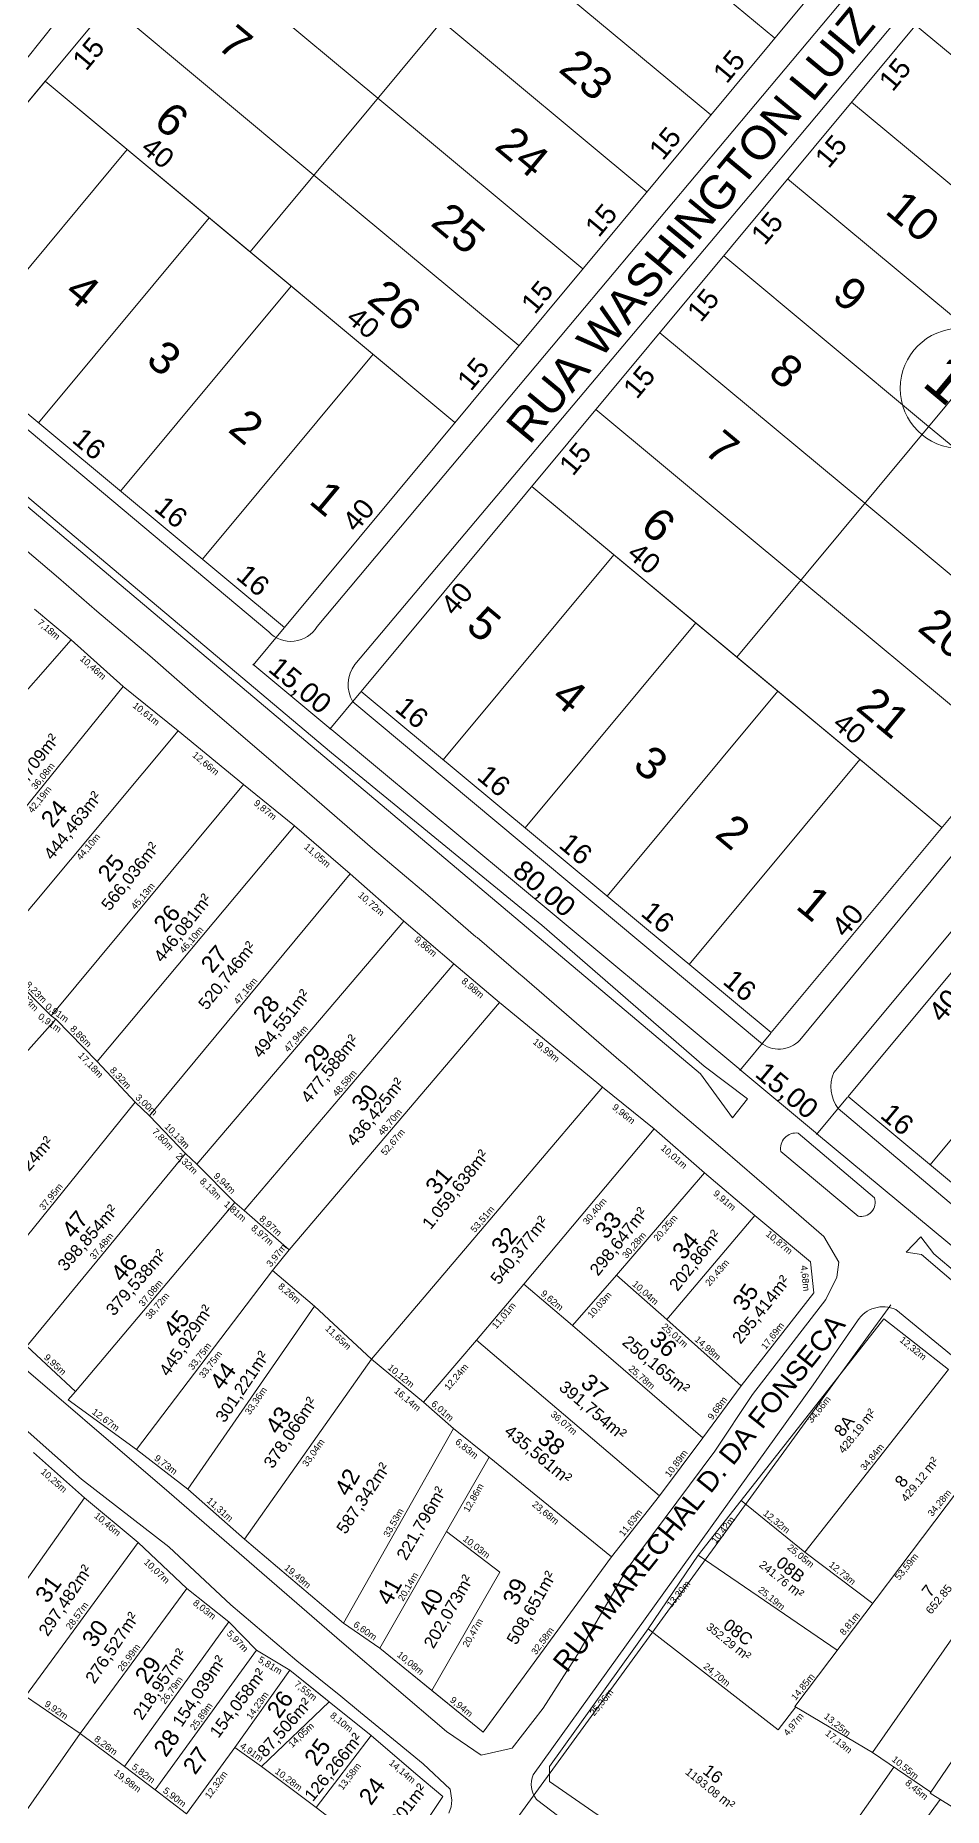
# Model space of a CAD drawing. Header units: metres. Extents: x 3808 to 8215, y 2374 to 6187.
# Drawn here: x 5622.3 to 5758.6, y 4644.1 to 4909.9 of the extents above; entities that cross this region are included whole.
import ezdxf
from ezdxf.enums import TextEntityAlignment as Align

# ---------------------------------------------------------------- set-up
doc = ezdxf.new("R2010")
doc.units = ezdxf.units.M
doc.linetypes.add('CENTER', pattern=[2, 1.25, -0.25, 0.25, -0.25])
doc.linetypes.add('CONTINUO', pattern=[0])
for name, color, linetype in [('0 - Cotas', 7, 'Continuous'), ('0 - Linhas Quadras', 7, 'Continuous'), ('0 - MEIO FIO 2', 251, 'Continuous'), ('0 - Nome Ruas', 7, 'CENTER'), ('0 - Numero de Lotes', 6, 'Continuous'), ('0 - Área Dos Lotes', 1, 'Continuous'), ('Areas Lotes', 1, 'Continuous'), ('COTAS', 7, 'Continuous'), ('LOTES_LINHAS', 7, 'Continuous'), ('LOTES_Q-53', 7, 'Continuous'), ('LOTES_Q-54', 7, 'Continuous'), ('PERIMETRO', 7, 'CONTINUO'), ('POLIGONAL IEIPA', 7, 'CONTINUO'), ('Poligono_LOTES_Q_28Anno2', 6, 'Continuous'), ('quadras', 7, 'Continuous'), ('vista', 7, 'Continuous')]:
    doc.layers.add(name, color=color, linetype=linetype)
doc.layers.add('Poligono_LOTES_Q_54Anno', color=7, linetype='Continuous', true_color=0x4e2aa6)
doc.styles.add('Arial', font='arial.ttf')
doc.styles.add('pedro', font='arial.ttf', dxfattribs={"height": 3})

msp = doc.modelspace()

# ---------------------------------------------------------------- linework, layer by layer
at = {"color": 0, "linetype": 'ByBlock', "lineweight": 5}
for p, q in [((5655.126, 4815.479), (5654.986, 4815.466)), ((5666.516, 4805.872), (5666.657, 4805.884)), ((5666.657, 4805.884), (5666.516, 4805.872)), ((5728.012, 4754.703), (5728.153, 4754.716)), ((5728.153, 4754.716), (5728.012, 4754.703)), ((5739.543, 4745.109), (5739.684, 4745.122)), ((5739.684, 4745.122), (5739.543, 4745.109))]:
    msp.add_line(p, q, dxfattribs=at)
at = {"layer": '0 - Linhas Quadras', "linetype": 'Continuous', "lineweight": 5}
for p, q in [((5749.613, 4717.374, 0), (5728.214, 4690.108, 0)), ((5759.305, 4709.767, 0), (5749.613, 4717.374, 0)), ((5759.305, 4709.767, 0), (5737.793, 4682.357, 0)), ((5768.628, 4702.058, 0), (5736.301, 4659.246, 0)), ((5747.929, 4652.308, 0), (5777.477, 4694.741, 0)), ((5728.214, 4690.108, 0), (5721.781, 4681.913, 0)), ((5728.214, 4690.108, 0), (5737.793, 4682.357, 0)), ((5785.328, 4688.603, 0), (5756.581, 4646.207, 0)), ((5721.781, 4681.913, 0), (5714.25, 4670.895, 0)), ((5721.781, 4681.913, 0), (5742.647, 4667.65, 0)), ((5737.793, 4682.357, 0), (5747.957, 4674.683, 0)), ((5699.463, 4650.235, 0), (5714.25, 4670.895, 0)), ((5714.25, 4670.895, 0), (5733.76, 4655.731, 0)), ((5733.76, 4655.731, 0), (5736.431, 4659.168, 0)), ((5736.301, 4659.246, 0), (5747.929, 4652.308, 0)), ((5747.929, 4652.308, 0), (5756.69, 4646.368, 0)), ((5699.465, 4647.991, 0), (5699.463, 4650.235, 0)), ((5751.149, 4650.125, 0), (5733.243, 4624.626, 0)), ((5733.243, 4624.626, 0), (5699.465, 4647.991, 0)), ((5756.581, 4646.207, 0), (5765.365, 4640.758, 0)), ((5758.092, 4645.27, 0), (5739.55, 4620.012, 0))]:
    msp.add_line(p, q, dxfattribs=at)
at = {"layer": '0 - MEIO FIO 2', "lineweight": 5}
for p, q in [((5703.664, 4867.758), (5771.699, 4948.764)), ((5730.187, 4886.66), (5770.474, 4934.719)), ((5598.321, 4877.944), (5625.335, 4911.793)), ((5670.285, 4815.501), (5730.187, 4886.66)), ((5737.026, 4759.186), (5836.078, 4879.356)), ((5597.971, 4870.157), (5657.351, 4820.394)), ((5664.631, 4821.198), (5703.664, 4867.758)), ((5594.163, 4861.955), (5722.102, 4754.091)), ((5666.743, 4802.264), (5603.746, 4855.256)), ((5742.131, 4754.316), (5802.498, 4826.744)), ((5669.956, 4809.927), (5731.115, 4758.835)), ((5698.323, 4776.397), (5666.743, 4802.264)), ((5722.677, 4755.239), (5698.323, 4776.397)), ((5729.17, 4750.374), (5722.677, 4755.239)), ((5726.938, 4747.535), (5722.102, 4754.091)), ((5729.17, 4750.374), (5726.938, 4747.535)), ((5803.953, 4697.364), (5742.758, 4748.894)), ((5736.791, 4745.235), (5748.211, 4735.531)), ((5734.176, 4742.463), (5745.756, 4732.759)), ((5752.959, 4727.384), (5755.16, 4729.688)), ((5755.16, 4729.688), (5757.152, 4727.122)), ((5755.265, 4727.017), (5752.959, 4727.384)), ((5789.158, 4697.971), (5755.265, 4727.017)), ((5757.152, 4727.122), (5794.341, 4695.367)), ((5774.512, 4699.792), (5751.419, 4718.757)), ((5745.682, 4717.058, -195.962), (5739.014, 4707.474)), ((5739.014, 4707.474), (5697.02, 4648.984)), ((5697.538, 4645.27), (5730.19, 4620.448))]:
    msp.add_line(p, q, dxfattribs=at)
for centre, radius, start, end in [((5660.681, 4823.608), 4.628, 223.98213, 328.60767), ((5674.22, 4812.472), 4.966, 142.4188, 210.82983), ((5733.888, 4762.075), 4.265, 229.43447, 317.37212), ((5747.249, 4752.16), 5.553, 157.16326, 216.0272), ((5736.498, 4742.892), 2.362, 82.88171, 190.46952), ((5746.216, 4734.825), 2.116, 257.45384, 19.50326), ((5749.518, 4714.642), 4.533, 65.20284, 147.79459), ((5700.437, 4647.568), 3.7, 157.48255, 218.38834)]:
    msp.add_arc(centre, radius, start, end, dxfattribs=at)
at = {"layer": 'COTAS', "color": 0, "lineweight": 5}
msp.add_line((5664.475, 4644.064, 0), (5672.712, 4654.859, 0), dxfattribs=at)
at = {"layer": 'LOTES_LINHAS', "color": 5, "lineweight": 5}
for p, q in [((5625.832, 4828.526), (5619.407, 4833.934)), ((5631.559, 4823.518), (5625.832, 4828.526)), ((5639.491, 4816.822), (5631.559, 4823.518)), ((5647.232, 4810.066), (5639.491, 4816.822)), ((5656.981, 4801.702), (5647.232, 4810.066)), ((5664.573, 4795.158), (5656.981, 4801.702)), ((5672.932, 4787.907), (5664.573, 4795.158)), ((5681.222, 4780.919), (5672.932, 4787.907)), ((5688.412, 4774.677), (5681.222, 4780.919)), ((5688.612, 4774.583), (5688.412, 4774.677)), ((5695.159, 4768.893), (5688.612, 4774.583)), ((5695.331, 4768.796), (5695.159, 4768.893)), ((5710.227, 4755.909), (5695.331, 4768.796)), ((5710.732, 4755.522), (5710.227, 4755.909)), ((5718.074, 4749.098), (5710.732, 4755.522)), ((5725.494, 4742.819), (5718.074, 4749.098)), ((5733.123, 4736.227), (5725.494, 4742.819)), ((5740.637, 4729.724), (5733.123, 4736.227)), ((5742.86, 4725.873), (5740.637, 4729.724)), ((5742.561, 4723.592), (5742.86, 4725.873)), ((5740.904, 4720.245), (5742.561, 4723.592)), ((5729.935, 4706.012), (5740.904, 4720.245)), ((5611.728, 4717.627), (5642.391, 4691.325)), ((5615.953, 4705.038), (5629.236, 4693.299)), ((5724.267, 4697.535), (5729.935, 4706.012)), ((5711.138, 4679.855), (5724.267, 4697.535)), ((5629.236, 4693.299), (5642.378, 4683.149)), ((5642.391, 4691.325), (5668.333, 4668.886)), ((5642.378, 4683.149), (5651.647, 4674.471)), ((5703.689, 4667.006), (5711.138, 4679.855)), ((5651.647, 4674.471), (5661.559, 4666.088)), ((5668.333, 4668.886), (5684.032, 4655.479)), ((5661.559, 4666.088), (5668.155, 4660.763)), ((5698.519, 4658.967), (5703.689, 4667.006)), ((5668.155, 4660.763), (5671.129, 4658.331)), ((5671.129, 4658.331), (5676.057, 4654.281)), ((5693.847, 4652.987), (5698.519, 4658.967)), ((5676.057, 4654.281), (5680.534, 4650.635)), ((5684.032, 4655.479), (5689.231, 4651.928)), ((5689.231, 4651.928), (5693.847, 4652.987)), ((5680.534, 4650.635), (5684.57, 4646.804)), ((5684.57, 4646.804), (5684.801, 4645.184)), ((5684.743, 4644.176), (5684.375, 4643.244)), ((5684.801, 4645.184), (5684.743, 4644.176))]:
    msp.add_line(p, q, dxfattribs=at)
at = {"layer": 'LOTES_Q-53', "lineweight": 5}
for p, q in [((5622.039, 4697.32, 0), (5629.718, 4690.526, 0)), ((5629.718, 4690.526, 0), (5612.611, 4666.376, 0)), ((5612.611, 4666.376, 0), (5629.718, 4690.526, 0)), ((5629.718, 4690.526, 0), (5629.718, 4690.526, 0)), ((5629.718, 4690.526, 0), (5637.743, 4683.823, 0)), ((5620.874, 4660.766, 0), (5637.743, 4683.823, 0)), ((5637.743, 4683.823, 0), (5620.874, 4660.766, 0)), ((5637.743, 4683.823, 0), (5645.053, 4676.898, 0)), ((5637.743, 4683.823, 0), (5637.743, 4683.823, 0)), ((5629.058, 4655.155, 0), (5645.053, 4676.898, 0)), ((5645.053, 4676.898, 0), (5629.058, 4655.155, 0)), ((5645.053, 4676.898, 0), (5651.366, 4671.941, 0)), ((5645.053, 4676.898, 0), (5645.053, 4676.898, 0)), ((5635.688, 4650.221, 0), (5651.366, 4671.941, 0)), ((5651.366, 4671.941, 0), (5635.688, 4650.221, 0)), ((5651.366, 4671.941, 0), (5655.536, 4667.675, 0)), ((5651.366, 4671.941, 0), (5651.366, 4671.941, 0)), ((5640.333, 4646.717, 0), (5655.536, 4667.675, 0)), ((5655.536, 4667.675, 0), (5640.333, 4646.717, 0)), ((5655.536, 4667.675, 0), (5660.52, 4664.681, 0)), ((5655.536, 4667.675, 0), (5655.536, 4667.675, 0)), ((5652.263, 4653.095, 0), (5660.52, 4664.681, 0)), ((5660.52, 4664.681, 0), (5652.263, 4653.095, 0)), ((5660.52, 4664.681, 0), (5666.404, 4659.945, 0)), ((5660.52, 4664.681, 0), (5660.52, 4664.681, 0)), ((5629.058, 4655.155, 0), (5620.874, 4660.766, 0)), ((5620.874, 4660.766, 0), (5629.058, 4655.155, 0)), ((5656.25, 4650.236, 0), (5666.404, 4659.945, 0)), ((5666.404, 4659.945, 0), (5672.712, 4654.859, 0)), ((5666.404, 4659.945, 0), (5666.404, 4659.945, 0)), ((5666.404, 4659.945, 0), (5672.712, 4654.859, 0)), ((5610.847, 4629.15, 0), (5629.058, 4655.155, 0)), ((5629.058, 4655.155, 0), (5610.847, 4629.15, 0)), ((5635.688, 4650.221, 0), (5629.058, 4655.155, 0)), ((5629.058, 4655.155, 0), (5635.688, 4650.221, 0)), ((5672.712, 4654.859, 0), (5664.475, 4644.064, 0)), ((5672.712, 4654.859, 0), (5664.475, 4644.064, 0)), ((5672.712, 4654.859, 0), (5679.424, 4649.099, 0)), ((5679.424, 4649.099, 0), (5672.712, 4654.859, 0)), ((5645.015, 4643.135, 0), (5652.263, 4653.095, 0)), ((5652.263, 4653.095, 0), (5645.015, 4643.135, 0)), ((5656.25, 4650.236, 0), (5652.263, 4653.095, 0)), ((5652.263, 4653.095, 0), (5656.25, 4650.236, 0)), ((5640.333, 4646.717, 0), (5635.688, 4650.221, 0)), ((5635.688, 4650.221, 0), (5640.333, 4646.717, 0)), ((5664.475, 4644.064, 0), (5656.25, 4650.236, 0)), ((5656.25, 4650.236, 0), (5664.475, 4644.064, 0)), ((5664.475, 4644.064, 0), (5656.25, 4650.236, 0)), ((5679.424, 4649.099, 0), (5683.488, 4645.702, 0)), ((5683.488, 4645.702, 0), (5679.424, 4649.099, 0)), ((5645.015, 4643.135, 0), (5640.333, 4646.717, 0)), ((5640.333, 4646.717, 0), (5645.015, 4643.135, 0)), ((5676.273, 4635.012, 0), (5664.475, 4644.064, 0)), ((5664.475, 4644.064, 0), (5676.273, 4635.012, 0)), ((5683.488, 4645.702, 0), (5678.344, 4638.078, 0)), ((5678.344, 4638.078, 0), (5683.488, 4645.702, 0))]:
    msp.add_line(p, q, dxfattribs=at)
at = {"layer": 'LOTES_Q-54', "lineweight": 5}
for p, q in [((5622.221, 4823.814), (5627.71, 4819.194)), ((5603.231, 4791.406), (5627.71, 4819.194)), ((5627.71, 4819.194), (5603.231, 4791.406)), ((5627.71, 4819.194), (5635.503, 4812.22)), ((5627.71, 4819.194), (5627.71, 4819.194)), ((5635.503, 4812.22), (5612.802, 4784.179)), ((5612.802, 4784.179), (5635.503, 4812.22)), ((5635.503, 4812.22), (5635.503, 4812.22)), ((5635.503, 4812.22), (5643.78, 4805.575)), ((5615.504, 4771.735), (5643.78, 4805.575)), ((5643.78, 4805.575), (5615.504, 4771.735)), ((5643.78, 4805.575), (5653.549, 4797.523)), ((5643.78, 4805.575), (5643.78, 4805.575)), ((5624.693, 4762.826), (5653.549, 4797.523)), ((5653.549, 4797.523), (5624.693, 4762.826)), ((5653.549, 4797.523), (5661.212, 4791.298)), ((5653.549, 4797.523), (5653.549, 4797.523)), ((5631.614, 4755.952), (5661.212, 4791.298)), ((5661.212, 4791.298), (5631.614, 4755.952)), ((5661.212, 4791.298), (5669.588, 4784.093)), ((5661.212, 4791.298), (5661.212, 4791.298)), ((5639.475, 4747.805), (5669.588, 4784.093)), ((5669.588, 4784.093), (5639.475, 4747.805)), ((5669.588, 4784.093), (5677.642, 4777.024)), ((5669.588, 4784.093), (5669.588, 4784.093)), ((5646.538, 4740.549), (5677.642, 4777.024)), ((5677.642, 4777.024), (5646.538, 4740.549)), ((5677.642, 4777.024), (5685.126, 4770.604)), ((5677.642, 4777.024), (5677.642, 4777.024)), ((5624.693, 4762.826), (5618.904, 4768.673)), ((5618.904, 4768.673), (5624.693, 4762.826)), ((5653.645, 4733.605), (5685.126, 4770.604)), ((5685.126, 4770.604), (5653.645, 4733.605)), ((5685.126, 4770.604), (5691.976, 4764.802)), ((5685.126, 4770.604), (5685.126, 4770.604)), ((5660.414, 4727.719), (5691.976, 4764.802)), ((5691.976, 4764.802), (5660.414, 4727.719)), ((5691.976, 4764.802), (5707.413, 4752.1)), ((5691.976, 4764.802), (5691.976, 4764.802)), ((5625.433, 4762.299), (5599.334, 4733.297)), ((5599.334, 4733.297), (5625.433, 4762.299)), ((5625.433, 4762.299), (5624.693, 4762.826)), ((5624.693, 4762.826), (5625.433, 4762.299)), ((5631.614, 4755.952), (5625.433, 4762.299)), ((5625.433, 4762.299), (5631.614, 4755.952)), ((5637.291, 4749.868), (5631.614, 4755.952)), ((5631.614, 4755.952), (5637.291, 4749.868)), ((5637.291, 4749.868), (5613.439, 4720.356)), ((5613.439, 4720.356), (5637.291, 4749.868)), ((5639.475, 4747.805), (5637.291, 4749.868)), ((5637.291, 4749.868), (5639.475, 4747.805)), ((5672.755, 4711.336), (5707.413, 4752.1)), ((5707.413, 4752.1), (5672.755, 4711.336)), ((5707.413, 4752.1), (5715.171, 4745.85)), ((5707.413, 4752.1), (5707.413, 4752.1)), ((5644.869, 4742.167), (5639.475, 4747.805)), ((5639.475, 4747.805), (5644.869, 4742.167)), ((5695.607, 4722.576), (5715.171, 4745.85)), ((5715.171, 4745.85), (5695.607, 4722.576)), ((5715.171, 4745.85), (5722.727, 4739.279)), ((5715.171, 4745.85), (5715.171, 4745.85)), ((5644.869, 4742.167), (5621.034, 4713.245)), ((5621.034, 4713.245), (5644.869, 4742.167)), ((5646.538, 4740.549), (5644.869, 4742.167)), ((5644.869, 4742.167), (5646.538, 4740.549)), ((5652.287, 4734.797), (5646.538, 4740.549)), ((5646.538, 4740.549), (5652.287, 4734.797)), ((5709.536, 4723.912), (5722.727, 4739.279)), ((5722.727, 4739.279), (5709.536, 4723.912)), ((5722.727, 4739.279), (5730.271, 4732.855)), ((5722.727, 4739.279), (5722.727, 4739.279)), ((5652.287, 4734.797), (5628.338, 4706.488)), ((5628.338, 4706.488), (5652.287, 4734.797)), ((5653.645, 4733.605), (5652.287, 4734.797)), ((5652.287, 4734.797), (5653.645, 4733.605)), ((5660.414, 4727.719), (5653.645, 4733.605)), ((5653.645, 4733.605), (5660.414, 4727.719)), ((5717.06, 4717.267), (5730.271, 4732.855)), ((5730.271, 4732.855), (5717.06, 4717.267)), ((5730.271, 4732.855), (5738.636, 4725.918)), ((5730.271, 4732.855), (5730.271, 4732.855)), ((5730.271, 4732.855), (5730.271, 4732.855)), ((5657.934, 4724.617), (5660.414, 4727.719)), ((5660.414, 4727.719), (5657.934, 4724.617)), ((5738.636, 4725.918), (5739.108, 4721.264)), ((5637.506, 4697.752), (5657.934, 4724.617)), ((5657.934, 4724.617), (5637.506, 4697.752)), ((5664.214, 4719.253), (5657.934, 4724.617)), ((5657.934, 4724.617), (5664.214, 4719.253)), ((5709.536, 4723.912), (5702.945, 4716.354)), ((5702.945, 4716.354), (5709.536, 4723.912)), ((5717.06, 4717.267), (5709.536, 4723.912)), ((5709.536, 4723.912), (5717.06, 4717.267)), ((5695.607, 4722.576), (5688.494, 4714.176)), ((5688.494, 4714.176), (5695.607, 4722.576)), ((5702.945, 4716.354), (5695.607, 4722.576)), ((5695.607, 4722.576), (5702.945, 4716.354)), ((5739.108, 4721.264), (5728.246, 4707.308)), ((5645.226, 4691.829), (5664.214, 4719.253)), ((5664.214, 4719.253), (5645.226, 4691.829)), ((5672.755, 4711.336), (5664.214, 4719.253)), ((5664.214, 4719.253), (5672.755, 4711.336)), ((5722.478, 4699.534), (5702.945, 4716.354)), ((5702.945, 4716.354), (5722.478, 4699.534)), ((5728.246, 4707.308), (5717.06, 4717.267)), ((5717.06, 4717.267), (5728.246, 4707.308)), ((5628.338, 4706.488), (5621.034, 4713.245)), ((5688.494, 4714.176), (5680.546, 4704.87)), ((5680.546, 4704.87), (5688.494, 4714.176)), ((5715.964, 4690.805), (5688.494, 4714.176)), ((5688.494, 4714.176), (5715.964, 4690.805)), ((5653.703, 4684.339), (5672.755, 4711.336)), ((5672.755, 4711.336), (5653.703, 4684.339)), ((5680.546, 4704.87), (5672.755, 4711.336)), ((5672.755, 4711.336), (5680.546, 4704.87)), ((5728.246, 4707.308), (5722.478, 4699.534)), ((5728.246, 4707.308), (5728.246, 4707.308)), ((5627.28, 4705.231), (5628.338, 4706.488)), ((5637.506, 4697.752), (5627.28, 4705.231)), ((5628.338, 4706.488), (5628.338, 4706.488)), ((5685.088, 4700.927), (5680.546, 4704.87)), ((5680.546, 4704.87), (5685.088, 4700.927)), ((5668.576, 4671.741), (5685.088, 4700.927)), ((5685.088, 4700.927), (5668.576, 4671.741)), ((5690.399, 4696.64), (5685.088, 4700.927)), ((5685.088, 4700.927), (5690.399, 4696.64)), ((5722.478, 4699.534), (5715.964, 4690.805)), ((5722.478, 4699.534), (5722.478, 4699.534)), ((5645.226, 4691.829), (5637.506, 4697.752)), ((5684.032, 4685.466), (5690.399, 4696.64)), ((5690.399, 4696.64), (5684.032, 4685.466)), ((5708.75, 4681.68), (5690.399, 4696.64)), ((5690.399, 4696.64), (5708.75, 4681.68)), ((5653.703, 4684.339), (5645.226, 4691.829)), ((5645.226, 4691.829), (5645.226, 4691.829)), ((5715.964, 4690.805), (5708.75, 4681.68)), ((5715.964, 4690.805), (5715.964, 4690.805)), ((5668.576, 4671.741), (5653.703, 4684.339)), ((5653.703, 4684.339), (5653.703, 4684.339)), ((5684.032, 4685.466), (5674.008, 4667.995)), ((5674.008, 4667.995), (5684.032, 4685.466)), ((5692.018, 4679.391), (5684.032, 4685.466)), ((5684.032, 4685.466), (5692.018, 4679.391)), ((5708.75, 4681.68), (5689.542, 4655.367)), ((5681.832, 4661.635), (5692.018, 4679.391)), ((5692.018, 4679.391), (5681.832, 4661.635)), ((5674.008, 4667.995), (5668.576, 4671.741)), ((5668.576, 4671.741), (5668.576, 4671.741)), ((5674.008, 4667.995), (5674.008, 4667.995)), ((5681.832, 4661.635), (5674.008, 4667.995)), ((5689.542, 4655.367), (5681.832, 4661.635)), ((5681.832, 4661.635), (5681.832, 4661.635)), ((5681.832, 4661.635), (5681.832, 4661.635))]:
    msp.add_line(p, q, dxfattribs=at)
at = {"layer": 'PERIMETRO', "lineweight": 5}
for p, q in [((5660.52, 4664.681, 0), (5652.263, 4653.095, 0)), ((5662.57, 4663.031, 0), (5660.52, 4664.681, 0)), ((5664.514, 4661.466, 0), (5662.57, 4663.031, 0)), ((5656.25, 4650.236, 0), (5666.404, 4659.945, 0)), ((5666.404, 4659.945, 0), (5664.514, 4661.466, 0)), ((5652.263, 4653.095, 0), (5656.25, 4650.236, 0))]:
    msp.add_line(p, q, dxfattribs=at)
at = {"layer": 'POLIGONAL IEIPA', "color": 1, "linetype": 'CONTINUO', "lineweight": 5, "ltscale": 2}
msp.add_line((5750.697, 4719.464, 277.088), (5566.503, 4466.677, 267.193), dxfattribs=at)
at = {"layer": 'quadras', "lineweight": 5}
for p, q in [((5622.221, 4823.814), (5627.71, 4819.194)), ((5627.71, 4819.194), (5635.503, 4812.22)), ((5635.503, 4812.22), (5643.78, 4805.575)), ((5643.78, 4805.575), (5653.549, 4797.523)), ((5653.549, 4797.523), (5661.212, 4791.298)), ((5661.212, 4791.298), (5669.588, 4784.093)), ((5669.588, 4784.093), (5677.642, 4777.024)), ((5677.642, 4777.024), (5685.126, 4770.604)), ((5685.126, 4770.604), (5691.976, 4764.802)), ((5691.976, 4764.802), (5707.413, 4752.1)), ((5707.413, 4752.1), (5715.171, 4745.85)), ((5715.171, 4745.85), (5722.727, 4739.279)), ((5722.727, 4739.279), (5730.271, 4732.855)), ((5730.271, 4732.855), (5738.636, 4725.918)), ((5738.636, 4725.918), (5739.108, 4721.264)), ((5739.108, 4721.264), (5728.246, 4707.308)), ((5628.338, 4706.488), (5621.034, 4713.245)), ((5728.246, 4707.308), (5722.478, 4699.534)), ((5627.28, 4705.231), (5628.338, 4706.488)), ((5637.506, 4697.752), (5627.28, 4705.231)), ((5722.478, 4699.534), (5715.964, 4690.805)), ((5645.226, 4691.829), (5637.506, 4697.752)), ((5653.703, 4684.339), (5645.226, 4691.829)), ((5715.964, 4690.805), (5708.75, 4681.68)), ((5668.576, 4671.741), (5653.703, 4684.339)), ((5708.75, 4681.68), (5689.542, 4655.367)), ((5674.008, 4667.995), (5668.576, 4671.741)), ((5689.542, 4655.367), (5674.008, 4667.995))]:
    msp.add_line(p, q, dxfattribs=at)
at = {"layer": 'quadras', "color": 2, "lineweight": 5}
for p, q in [((5622.039, 4697.32, 0), (5629.718, 4690.526, 0)), ((5629.718, 4690.526, 0), (5637.743, 4683.823, 0)), ((5637.743, 4683.823, 0), (5645.053, 4676.898, 0)), ((5645.053, 4676.898, 0), (5651.366, 4671.941, 0)), ((5651.366, 4671.941, 0), (5655.536, 4667.675, 0)), ((5655.536, 4667.675, 0), (5660.52, 4664.681, 0)), ((5660.52, 4664.681, 0), (5662.57, 4663.031, 0)), ((5662.57, 4663.031, 0), (5664.514, 4661.466, 0)), ((5664.514, 4661.466, 0), (5666.404, 4659.945, 0)), ((5666.404, 4659.945, 0), (5672.712, 4654.859, 0)), ((5672.712, 4654.859, 0), (5679.424, 4649.099, 0)), ((5689.542, 4655.367), (5689.542, 4655.367)), ((5679.424, 4649.099, 0), (5683.488, 4645.702, 0)), ((5683.488, 4645.702, 0), (5678.344, 4638.078, 0))]:
    msp.add_line(p, q, dxfattribs=at)
at = {"layer": 'vista', "lineweight": 5}
for p, q in [((5598.21, 4872.23), (5710.142, 5006.753)), ((5598.21, 4872.23), (5710.142, 5006.753)), ((5654.543, 4877.394), (5740.89, 4981.168)), ((5659.707, 4821.061), (5771.638, 4955.584)), ((5659.707, 4821.061), (5771.638, 4955.584)), ((5671.237, 4811.467), (5773.574, 4934.459)), ((5671.237, 4811.467), (5773.574, 4934.459)), ((5702.513, 4935.046), (5733.262, 4909.462)), ((5642.983, 4926.039), (5673.731, 4900.455)), ((5692.919, 4923.516), (5723.667, 4897.931)), ((5633.389, 4914.508), (5664.137, 4888.924)), ((5683.325, 4911.985), (5714.073, 4886.401)), ((5754.386, 4911.398), (5785.134, 4885.814)), ((5727.569, 4816.631), (5804.322, 4908.875)), ((5623.795, 4902.978), (5598.21, 4872.23)), ((5623.795, 4902.978), (5685.291, 4851.809)), ((5623.795, 4902.978), (5654.543, 4877.394)), ((5673.731, 4900.455), (5704.479, 4874.87)), ((5744.792, 4899.868), (5775.54, 4874.283)), ((5636.094, 4892.744), (5610.51, 4861.996)), ((5664.137, 4888.924), (5694.885, 4863.34)), ((5735.198, 4888.337), (5765.946, 4862.753)), ((5732.733, 4760.298), (5835.07, 4883.291)), ((5732.733, 4760.298), (5835.07, 4883.291)), ((5744.264, 4750.704), (5856.195, 4885.227)), ((5744.264, 4750.704), (5856.195, 4885.227)), ((5648.393, 4882.51), (5622.809, 4851.762)), ((5654.543, 4877.394), (5685.291, 4851.809)), ((5725.604, 4876.807), (5756.352, 4851.222)), ((5659.707, 4821.061), (5598.21, 4872.23)), ((5598.21, 4872.23), (5659.707, 4821.061)), ((5660.692, 4872.277), (5635.108, 4841.529)), ((5716.01, 4865.276), (5746.758, 4839.692)), ((5672.992, 4862.043), (5647.407, 4831.295)), ((5706.416, 4853.746), (5737.164, 4828.161)), ((5756.352, 4851.222), (5787.1, 4825.638)), ((5696.821, 4842.215), (5758.317, 4791.046)), ((5696.821, 4842.215), (5727.569, 4816.631)), ((5746.758, 4839.692), (5777.506, 4814.107)), ((5709.121, 4831.981), (5683.536, 4801.233)), ((5737.164, 4828.161), (5767.912, 4802.577)), ((5721.42, 4821.748), (5695.835, 4791)), ((5727.569, 4816.631), (5758.317, 4791.046)), ((5732.733, 4760.298), (5671.237, 4811.467)), ((5671.237, 4811.467), (5732.733, 4760.298)), ((5733.719, 4811.514), (5708.135, 4780.766)), ((5746.018, 4801.28), (5720.434, 4770.532)), ((5782.147, 4771.219), (5756.563, 4740.471)), ((5805.76, 4699.536), (5744.264, 4750.704)), ((5744.264, 4750.704), (5805.76, 4699.536))]:
    msp.add_line(p, q, dxfattribs=at)
at = {"layer": 'vista', "color": 1, "lineweight": 5}
for p, q in [((5659.643, 4820.984), (5654.992, 4815.395)), ((5654.979, 4815.536), (5666.663, 4805.814)), ((5671.173, 4811.39), (5666.523, 4805.801)), ((5671.173, 4811.39), (5666.523, 4805.801)), ((5666.51, 4805.942), (5728.159, 4754.645)), ((5732.669, 4760.222), (5728.019, 4754.632)), ((5732.669, 4760.222), (5728.019, 4754.632)), ((5728.006, 4754.773), (5739.69, 4745.051)), ((5744.2, 4750.627), (5739.549, 4745.038)), ((5744.2, 4750.627), (5739.549, 4745.038)), ((5739.536, 4745.179), (5801.186, 4693.883))]:
    msp.add_line(p, q, dxfattribs=at)
at = {"layer": 'vista', "color": 7, "lineweight": 5}
msp.add_circle((5761.092, 4856.919), 9.014, dxfattribs=at)

# ---------------------------------------------------------------- texts
at = {"layer": '0 - Cotas', "lineweight": 5, "style": 'Arial'}
for s, rotation, p in [('12,32m', 320.93117, (5751.904, 4714.025, 0)), ('34,66m', 50.93117, (5738.815, 4701.647, 0)), ('34,84m', 50.93117, (5746.78, 4694.518, 0)), ('34,28m', 50.93117, (5756.891, 4687.638, 0)), ('10,42m', 50.93117, (5724.414, 4683.589, 0)), ('12,32m', 320.93117, (5731.423, 4688.031, 0)), ('25,05m', 320.93117, (5735.046, 4682.897, 0)), ('12,73m', 320.93117, (5741.294, 4680.318, 0)), ('53,59m', 50.93117, (5751.943, 4678.073, 0)), ('13,30m', 50.93117, (5717.736, 4673.972, 0)), ('25,19m', 320.93117, (5730.676, 4676.545, 0)), ('8,81m', 50.93117, (5743.673, 4669.819, 0)), ('24,70m', 320.93117, (5722.467, 4665.076, 0)), ('14,85m', 50.93117, (5736.386, 4660.059, 0)), ('25,36m', 50.93117, (5706.181, 4657.721, 0)), ('4,97m', 50.93117, (5735.239, 4654.734, 0)), ('13,25m', 320.93117, (5740.534, 4657.575, 0)), ('17,13m', 320.93117, (5740.748, 4655.041, 0)), ('10,55m', 320.93117, (5750.729, 4651.136, 0)), ('8,45m', 320.93117, (5752.741, 4647.586, 0))]:
    msp.add_text(s, height=1, rotation=rotation, dxfattribs=at).set_placement(p)
at = {"layer": '0 - Nome Ruas', "linetype": 'Continuous', "lineweight": 5, "style": 'pedro'}
msp.add_text('RUA MARECHAL D. DA FONSECA', height=3, rotation=51.28455, dxfattribs=at).set_placement((5702.082, 4664.134, 0))
at = {"layer": '0 - Numero de Lotes', "lineweight": 5, "style": 'Arial'}
for s, height, rotation, p in [('8A', 1.8197, 51.92725, (5743.426, 4699.526, -540.279)), ('8', 1.82, 51.92725, (5752.541, 4691.896, -540.279)), ('08B', 1.8197, 321.92725, (5733.298, 4680.444, -540.279)), ('7', 1.82, 51.92725, (5756.579, 4675.441, -540.279)), ('08C', 1.8197, 321.92725, (5725.367, 4671.095, -540.279)), ('16', 1.8197, 321.92725, (5722.325, 4649.286, -540.279))]:
    msp.add_text(s, height=height, rotation=rotation, dxfattribs=at).set_placement(p)
at = {"layer": '0 - Área Dos Lotes', "lineweight": 5, "style": 'Arial'}
for s, height, rotation, p in [('m²', 1.4, 50.93117, (5747.127, 4701.409, 0)), ('428.19 ', 1.2, 50.93117, (5743.602, 4697.066, 0)), ('m²', 1.4, 50.93117, (5756.549, 4694.157, 0)), (' 429.12 ', 1.2, 50.93117, (5752.73, 4689.453, 0)), ('241.76 ', 1.2, 320.93117, (5730.816, 4680.286, 0)), ('m²', 1.4, 320.93117, (5735.159, 4676.761, 0)), ('652.85 ', 1.2, 50.93117, (5756.728, 4672.949, 0)), ('352.29 ', 1.2, 320.93117, (5722.869, 4670.949, 0)), ('m²', 1.4, 320.93117, (5727.211, 4667.424, 0)), ('1193.08 ', 1.2, 320.93117, (5719.74, 4649.211, 0)), ('m²', 1.4, 320.93117, (5724.807, 4645.098, 0))]:
    msp.add_text(s, height=height, rotation=rotation, dxfattribs=at).set_placement(p)
at = {"layer": 'Areas Lotes', "color": 1, "lineweight": 5, "style": 'Arial'}
for s, height, rotation, p in [('409,709m²', 1.8197, 51.49369, (5618.466, 4794.687)), ('444,463m²', 1.8197, 51.49369, (5624.861, 4786.056)), ('566,036m²', 1.8197, 51.49369, (5633.486, 4778.437)), ('446,081m²', 1.8197, 51.49369, (5641.37, 4770.698)), ('520,746m²', 1.8197, 51.49369, (5648.044, 4763.546)), ('494,551m²', 1.8197, 51.49369, (5656.149, 4756.345)), ('477,588m²', 1.8197, 51.49369, (5663.43, 4749.575)), ('436,425m²', 1.8197, 51.49369, (5670.289, 4743.089)), ('697,424m²', 1.8197, 48.69495, (5617.206, 4734.613)), ('1.059,638m²', 1.81965, 51.49369, (5681.635, 4730.643)), ('398,854m²', 1.8197, 48.69495, (5626.858, 4724.367)), ('298,647m²', 1.8197, 51.49369, (5706.759, 4723.669)), ('540,377m²', 1.8197, 51.49369, (5691.87, 4722.361)), ('202,86m²', 1.8197, 51.49369, (5718.679, 4721.391)), ('379,538m²', 1.8197, 48.69495, (5634.108, 4717.682)), ('295,414m²', 1.8197, 51.49369, (5728.141, 4713.465)), ('445,929m²', 1.8197, 55.96124, (5642.279, 4708.606)), ('301,221m²', 1.8197, 55.96124, (5650.712, 4701.661)), ('250,165m²', 1.8197, 320.09745, (5710.231, 4713.639)), ('391,754m²', 1.8197, 320.09745, (5700.746, 4706.859)), ('378,066m²', 1.8197, 55.96124, (5657.952, 4694.775)), ('435,561m²', 1.8197, 320.09745, (5692.541, 4700.219)), ('587,342m²', 1.8197, 55.96124, (5668.873, 4684.934)), ('221,796m²', 1.8197, 59.94901, (5677.982, 4680.995)), ('297,482m²', 1.8197, 55.96727, (5624.194, 4669.609, 0)), ('202,073m²', 1.8197, 59.94901, (5682.06, 4667.768)), ('508,651m²', 1.8197, 59.94901, (5694.493, 4668.329)), ('276,527m²', 1.8197, 55.96727, (5631.202, 4662.503, 0)), ('218,957m²', 1.8197, 55.96727, (5638.347, 4657.039, 0)), ('154,039m²', 1.8197, 55.96727, (5644.272, 4656.002, 0)), ('154,058m²', 1.8197, 52.95756, (5649.787, 4654.354, 0)), ('87,506m²', 1.8197, 48.45938, (5656.84, 4651.469, 0)), ('126,266m²', 1.8197, 51.17693, (5663.956, 4644.847, 0)), ('191,301m²', 1.8197, 51.17693, (5673.654, 4637.274, 0))]:
    msp.add_text(s, height=height, rotation=rotation, dxfattribs=at).set_placement(p)
at = {"layer": 'COTAS', "lineweight": 5, "style": 'Arial'}
for s, rotation, p in [('7,18m', 319.91765, (5622.556, 4821.638)), ('10,46m', 318.17387, (5628.927, 4816.253)), ('10,61m', 321.23956, (5636.847, 4809.188)), ('36,08m', 51.00634, (5622.386, 4796.653)), ('12,66m', 320.50458, (5645.789, 4801.772)), ('42,19m', 50.91459, (5621.895, 4793.145)), ('9,87m', 320.91178, (5655.013, 4794.55)), ('44,10m', 50.11877, (5629.16, 4786.069)), ('11,05m', 319.29475, (5662.561, 4788.016)), ('45,13m', 50.25195, (5637.347, 4778.667)), ('10,72m', 318.72498, (5670.665, 4780.777)), ('46,10m', 50.05819, (5644.634, 4772.123)), ('9,86m', 319.37542, (5679.102, 4774.111)), ('8,98m', 319.5985, (5686.163, 4767.867)), ('8,23m', 314.71669, (5619.472, 4766.154)), ('8,23m', 314.71669, (5620.729, 4767.398)), ('47,16m', 50.31329, (5652.759, 4764.439)), ('0,91m', 324.5586, (5622.648, 4762.49)), ('0,91m', 324.5586, (5623.726, 4764.005)), ('8,86m', 314.23672, (5627.467, 4760.783)), ('47,94m', 49.5444, (5660.297, 4757.301)), ('19,99m', 320.61342, (5696.878, 4758.742)), ('17,18m', 313.64791, (5628.685, 4756.793)), ('8,32m', 313.02094, (5633.432, 4754.59)), ('48,58m', 49.60674, (5667.594, 4750.616)), ('3,00m', 316.62507, (5637.258, 4750.449)), ('48,70m', 49.5985, (5674.404, 4744.773)), ('9,96m', 321.14648, (5708.788, 4748.936)), ('7,80m', 313.73416, (5639.774, 4745.361)), ('10,13m', 314.23112, (5641.622, 4746.124)), ('52,67m', 49.7309, (5674.84, 4741.774)), ('2,32m', 315.89992, (5643.33, 4741.662)), ('10,01m', 318.98809, (5716.065, 4742.845)), ('9,94m', 315.85632, (5648.986, 4738.703)), ('37,95m', 51.05416, (5623.599, 4733.564)), ('8,13m', 314.98585, (5646.918, 4737.901)), ('9,91m', 319.58661, (5723.937, 4736.028)), ('1,81m', 318.70295, (5650.533, 4734.419)), ('53,51m', 49.62854, (5688.28, 4730.214)), ('30,40m', 49.96162, (5705.138, 4731.401)), ('8,97m', 318.99205, (5654.616, 4730.82)), ('8,97m', 318.99205, (5655.839, 4732.227)), ('20,25m', 49.35607, (5715.718, 4728.913)), ('37,48m', 50.50749, (5631.171, 4726.174)), ('30,28m', 49.20757, (5711.022, 4726.325)), ('10,87m', 320.33068, (5731.833, 4729.924)), ('3,97m', 51.35465, (5657.675, 4725.058)), ('20,43m', 49.71513, (5723.485, 4722.192)), ('4,68m', 275.78219, (5737.173, 4725.334)), ('37,08m', 49.76891, (5638.513, 4719.134)), ('38,72m', 49.77482, (5639.514, 4717.211)), ('8,26m', 319.4986, (5658.664, 4722.077)), ('9,62m', 319.70827, (5698.066, 4721.015)), ('10,03m', 48.90767, (5705.81, 4717.377)), ('10,04m', 318.54869, (5711.793, 4722.452)), ('11,01m', 49.70827, (5691.485, 4715.76)), ('11,65m', 317.1681, (5665.732, 4715.798)), ('25,01m', 318.41094, (5716.206, 4716.058)), ('17,69m', 52.01189, (5731.898, 4712.679)), ('33,75m', 52.75271, (5645.973, 4709.606)), ('14,98m', 318.31862, (5721.155, 4714.156)), ('9,95m', 317.22746, (5623.544, 4711.467)), ('33,75m', 52.75271, (5647.6, 4708.369)), ('10,12m', 320.31329, (5675.089, 4709.918)), ('12,24m', 49.49905, (5684.341, 4706.571)), ('25,78m', 319.26661, (5711.225, 4709.751)), ('33,36m', 55.30226, (5654.511, 4702.871)), ('16,14m', 319.83783, (5676.07, 4706.414)), ('6,01m', 319.0374, (5681.627, 4704.461)), ('9,68m', 53.42687, (5723.893, 4702.113)), ('12,67m', 323.81853, (5630.724, 4703.208)), ('36,07m', 319.61056, (5699.527, 4702.885)), ('6,83m', 321.09322, (5685.234, 4698.736)), ('9,73m', 322.55564, (5640.078, 4696.275)), ('33,04m', 54.78951, (5663.107, 4695.091)), ('10,89m', 53.2698, (5717.489, 4693.517)), ('10,25m', 318.49699, (5623.054, 4694.294, 0)), ('12,86m', 60.32426, (5687.339, 4688.265)), ('11,31m', 318.54021, (5647.959, 4689.946)), ('33,53m', 60.5008, (5675.344, 4684.517)), ('23,68m', 320.81311, (5696.769, 4689.367)), ('10,46m', 320.12813, (5631.066, 4687.668, 0)), ('11,63m', 51.67082, (5710.58, 4684.639)), ('10,03m', 322.74049, (5686.388, 4684.176)), ('10,07m', 316.55059, (5638.532, 4680.768, 0)), ('19,49m', 319.73715, (5659.596, 4679.871)), ('20,14m', 60.15533, (5677.526, 4674.93)), ('28,57m', 53.80955, (5627.624, 4670.67, 0)), ('8,03m', 321.86451, (5645.887, 4674.578, 0)), ('5,97m', 314.34836, (5650.971, 4670.076, 0)), ('6,60m', 325.41223, (5669.936, 4671.289)), ('20,47m', 60.15844, (5687.228, 4668.003)), ('32,58m', 53.87174, (5697.459, 4666.89)), ('26,99m', 53.66082, (5635.367, 4664.406, 0)), ('5,81m', 328.99793, (5655.653, 4665.964, 0)), ('10,08m', 320.89054, (5676.506, 4666.818)), ('26,79m', 54.17757, (5641.798, 4659.487, 0)), ('7,55m', 321.17292, (5661.065, 4662.411, 0)), ('9,92m', 325.56468, (5623.604, 4659.379, 0)), ('25,89m', 54.0432, (5646.257, 4655.565, 0)), ('14,23m', 54.52012, (5654.695, 4657.198, 0)), ('9,94m', 320.89054, (5684.446, 4660.025)), ('8,10m', 321.12017, (5666.457, 4657.701, 0)), ('8,26m', 323.34939, (5631.068, 4654.158, 0)), ('14,05m', 43.71495, (5660.866, 4652.96, 0)), ('4,91m', 324.35481, (5652.941, 4653.101, 0)), ('19,98m', 323.01058, (5634.012, 4649.053, 0)), ('5,82m', 322.96108, (5636.715, 4649.948, 0)), ('12,32m', 53.95709, (5648.489, 4645.304, 0)), ('10,28m', 323.11351, (5658.179, 4649.288, 0)), ('13,58m', 52.65522, (5668.428, 4646.579, 0)), ('14,14m', 319.64124, (5675.295, 4650.625, 0)), ('5,90m', 322.58485, (5641.388, 4646.413, 0))]:
    msp.add_text(s, height=1, rotation=rotation, dxfattribs=at).set_placement(p)
at = {"layer": 'Poligono_LOTES_Q_28Anno2', "color": 18, "lineweight": 5, "true_color": 0x000000, "style": 'Arial'}
for s, rotation, p in [('31', 54.41321, (5625.892, 4675.685, 0)), ('30', 54.41321, (5632.916, 4669.036, 0)), ('29', 54.41321, (5640.854, 4663.563, 0)), ('26', 54.21068, (5660.656, 4658.404, 0)), ('28', 54.41321, (5643.662, 4652.614, 0)), ('25', 54.21068, (5666.259, 4651.246, 0)), ('27', 54.41321, (5648.056, 4649.993, 0)), ('24', 54.21068, (5674.445, 4645.376, 0))]:
    msp.add_text(s, height=2.5, rotation=rotation, dxfattribs=at).set_placement(p, align=Align.BOTTOM_CENTER)
at = {"layer": 'Poligono_LOTES_Q_54Anno', "color": 18, "lineweight": 5, "true_color": 0x000000, "style": 'Arial'}
for s, rotation, p in [('24', 50.801, (5626.703, 4791.891)), ('25', 50.37438, (5635.216, 4783.725)), ('26', 50.27233, (5643.601, 4776.188)), ('27', 50.41505, (5650.689, 4770.084)), ('28', 50.09768, (5658.498, 4762.573)), ('29', 49.67406, (5666.134, 4755.332)), ('30', 49.61097, (5673.266, 4749.229)), ('31', 49.68263, (5684.365, 4736.784)), ('47', 51.22725, (5629.828, 4730.3)), ('33', 49.62732, (5709.785, 4730.146)), ('32', 49.69478, (5694.228, 4727.822)), ('34', 49.68871, (5721.391, 4727.038)), ('46', 50.46446, (5637.175, 4723.759)), ('35', 55.87331, (5730.518, 4719.517)), ('45', 51.16834, (5645.043, 4715.392)), ('36', 318.43949, (5715.231, 4712.122)), ('44', 54.23943, (5652.079, 4707.62)), ('37', 319.27071, (5704.964, 4705.64)), ('43', 56.011, (5660.432, 4701.079)), ('38', 320.13741, (5698.489, 4697.329)), ('42', 60.76975, (5670.861, 4691.907)), ('41', 60.66137, (5677.15, 4675.538)), ('39', 64.48166, (5696.089, 4675.597)), ('40', 62.7863, (5683.451, 4673.965))]:
    msp.add_text(s, height=2.5, rotation=rotation, dxfattribs=at).set_placement(p, align=Align.BOTTOM_CENTER)
at = {"layer": 'vista', "lineweight": 5, "style": 'pedro'}
msp.add_text('RUA WASHINGTON LUIZ', height=4.992, rotation=50.39239, dxfattribs=at).set_placement((5692.597, 4851.521), align=Align.TOP_LEFT)
at = {"layer": 'vista', "color": 1, "lineweight": 5, "style": 'pedro'}
for s, rotation, p in [('15', 50.23736, (5629.944, 4904.398)), ('15', 50.23736, (5726.048, 4902.487)), ('15', 50.23736, (5750.941, 4901.288)), ('15', 50.23736, (5716.454, 4890.957)), ('40', 320.23736, (5637.979, 4892.637)), ('15', 50.23736, (5741.347, 4889.758)), ('15', 50.23736, (5706.86, 4879.426)), ('15', 50.23736, (5731.753, 4878.227)), ('15', 50.23736, (5697.265, 4867.896)), ('15', 50.23736, (5722.159, 4866.696)), ('40', 320.23736, (5668.791, 4867.129)), ('15', 50.23736, (5687.671, 4856.365)), ('15', 50.23736, (5712.565, 4855.166)), ('16', 320.23736, (5627.681, 4848.961)), ('15', 50.23736, (5702.971, 4843.635)), ('16', 320.23736, (5639.98, 4838.727)), ('40', 50.23736, (5670.452, 4835.202)), ('40', 320.23736, (5710.946, 4831.801)), ('16', 320.23736, (5652.28, 4828.493)), ('40', 50.23736, (5685.212, 4822.66)), ('15,00', 320.23736, (5657.104, 4814.605)), ('16', 320.23736, (5676.109, 4808.666)), ('40', 320.23736, (5741.758, 4806.294)), ('16', 320.23736, (5688.409, 4798.432)), ('16', 320.23736, (5700.708, 4788.198)), ('80,00', 320.23736, (5693.727, 4784.132)), ('16', 320.23736, (5713.007, 4777.964)), ('40', 50.23736, (5743.834, 4774.403)), ('16', 320.23736, (5725.306, 4767.731)), ('40', 50.23736, (5758.379, 4761.644)), ('15,00', 320.23736, (5730.13, 4753.843)), ('16', 320.23736, (5748.924, 4747.649)), ('16', 320.23736, (5748.924, 4747.649))]:
    msp.add_text(s, height=3, rotation=rotation, dxfattribs=at).set_placement(p)
at = {"layer": 'vista', "lineweight": 5, "style": 'pedro'}
for s, p in [('7', (5649.394, 4908.134)), ('23', (5700.653, 4904.553)), ('6', (5639.846, 4896.606)), ('24', (5691.039, 4892.983)), ('10', (5749.637, 4883.306)), ('25', (5681.45, 4881.502)), ('4', (5626.503, 4870.989)), ('26', (5671.871, 4869.959)), ('9', (5741.64, 4870.447)), ('3', (5638.74, 4860.85)), ('8', (5732.048, 4858.914)), ('2', (5651.064, 4850.54)), ('7', (5722.42, 4847.371)), ('1', (5663.195, 4839.802)), ('6', (5712.872, 4835.843)), ('5', (5686.719, 4820.939)), ('20', (5754.496, 4820.722)), ('4', (5699.53, 4810.226)), ('21', (5745.226, 4808.869)), ('3', (5711.767, 4800.087)), ('2', (5724.09, 4789.778)), ('1', (5736.222, 4779.039))]:
    msp.add_text(s, height=4.8, rotation=320.23736, dxfattribs=at).set_placement(p)
at = {"layer": 'vista', "color": 7, "lineweight": 5, "style": 'pedro'}
msp.add_text('11', height=6.7786, rotation=320.23736, dxfattribs=at).set_placement((5755.152, 4857.457))

doc.saveas('drawing.dxf')
